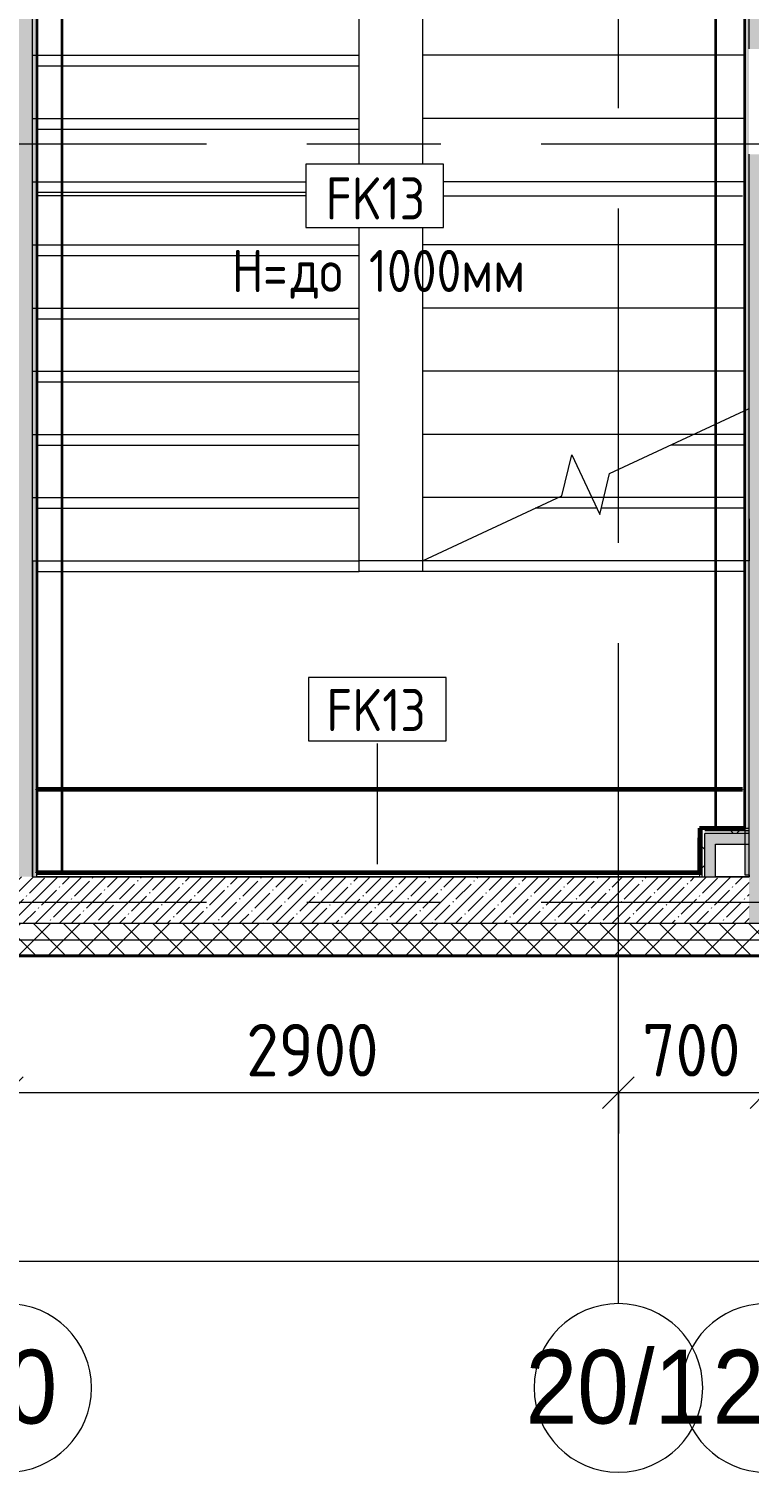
# Model space of a CAD drawing. Header units: millimetres. Extents: x 35157 to 232994, y -8553 to 29000.
# Drawn here: x 72063 to 75480, y -2706 to 4145 of the extents above; entities that cross this region are included whole.
import ezdxf

# ---------------------------------------------------------------- set-up
doc = ezdxf.new("R2010")
doc.units = ezdxf.units.MM
doc.linetypes.add('Осевая', pattern=[3175, 635, -476.25, 1587.5, -476.25])
for name, color, linetype, lineweight in [('A-ANNO-DIMS', 7, 'Continuous', 9), ('A-ANNO-DIMS-100', 7, 'Continuous', 9), ('A-DETL', 7, 'Continuous', 9), ('A-DETL-1', 7, 'Continuous', 35), ('A-WALL', 7, 'Continuous', 9), ('A-WALL-IDEN', 7, 'Continuous', 9), ('I-WALL', 7, 'Continuous', 9), ('S-STRS-1', 7, 'Continuous', 9), ('S-STRS-MBND', 7, 'Continuous', 9), ('Оси', 7, 'Continuous', 9), ('Оси-1', 7, 'Continuous', 20), ('Оси-2', 7, 'Осевая', 9)]:
    doc.layers.add(name, color=color, linetype=linetype, lineweight=lineweight)
for name, color, linetype, lineweight, true_color in [('A-WALL-1', 7, 'Continuous', 9, 0xc0c0c0), ('A-WALL-3', 5, 'Continuous', 9, 0x0000ff), ('G-ANNO-TEXT-1', 7, 'Continuous', 9, 0x3c3c3c), ('I-WALL-18', 5, 'Continuous', 50, 0x0000ff), ('I-WALL-5', 7, 'Continuous', 9, 0xc0c0c0), ('I-WALL-8', 5, 'Continuous', 53, 0x0000ff), ('S-WALL-ANLY-1', 7, 'Continuous', 5, 0x008040)]:
    doc.layers.add(name, color=color, linetype=linetype, lineweight=lineweight, true_color=true_color)
doc.styles.add('Arial', font='arial.ttf', dxfattribs={"width": 0.9, "height": 350})
doc.styles.add('GOST Common', font='GOST_Common.ttf', dxfattribs={"width": 0.9, "height": 200})
doc.styles.add('ISOCPEUR', font='isocpeur.ttf', dxfattribs={"width": 0.9, "height": 250})
doc.dimstyles.new('ISO-2_5_0_9К_БОЛЬШОЙ', dxfattribs={"dimscale": 304.8, "dimtxt": 248.995294, "dimasz": 0.492126, "dimexe": 0.393701, "dimexo": 0.984252, "dimgap": 0, "dimtad": 1, "dimdec": 0, "dimrnd": 10, "dimzin": 0, "dimdsep": 46, "dimtxsty": 'ISOCPEUR', "dimblk1": 'OBLIQUE', "dimblk2": 'OBLIQUE', "dimsah": 1, "dimcen": 0.09, "dimdle": 0.393701, "dimazin": 0, "dimtfac": 1, "dimtdec": 4, "dimtix": 1, "dimtmove": 0, "dimatfit": 3, "dimfxl": 1, "dimtvp": 1, "dimtolj": 1, "dimtzin": 0, "dimarcsym": 2})
doc.dimstyles.new('ISO-2_5_0_9К_БОЛЬШОЙ_округление', dxfattribs={"dimscale": 304.8, "dimtxt": 248.995294, "dimasz": 0.492126, "dimexe": 0.393701, "dimexo": 0, "dimgap": 0, "dimtad": 1, "dimdec": 0, "dimrnd": 10, "dimzin": 0, "dimdsep": 46, "dimtxsty": 'ISOCPEUR', "dimblk1": 'OBLIQUE', "dimblk2": 'OBLIQUE', "dimsah": 1, "dimcen": 0.09, "dimdle": 0.393701, "dimazin": 0, "dimtfac": 1, "dimtdec": 4, "dimtix": 1, "dimtmove": 0, "dimatfit": 3, "dimfxl": 1, "dimtvp": 1, "dimtolj": 1, "dimtzin": 0, "dimarcsym": 2})
pattern_1 = [(45, (0, 0), (-57.02463, 57.02463), []), (45, (57.025, 0), (-57.02463, 57.02463), [100.806, -20.161, 3.353, -16.808])]
pattern_2 = [(0, (0, 0), (121.92, 30.48), [10.058, -81.382, 10.058, -81.382, -487.68]), (0, (0, 0), (121.92, 30.48), [-182.88, 10.058, -172.822, 10.058, -81.382, -213.36]), (0, (0, 0), (121.92, 30.48), [-457.2, 10.058, -50.902, 10.058, -142.342]), (120, (45.72, 15.24), (-87.356454, 90.345817), [10.058, -81.382, 10.058, -81.382, -487.68]), (120, (45.72, 15.24), (-87.356454, 90.345817), [-182.88, 10.058, -172.822, 10.058, -81.382, -213.36]), (120, (45.72, 15.24), (-87.356454, 90.345817), [-457.2, 10.058, -50.902, 10.058, -142.342]), (240, (60.96, 76.2), (-34.563546, -120.825817), [10.058, -81.382, 10.058, -81.382, -487.68]), (240, (60.96, 76.2), (-34.563546, -120.825817), [-182.88, 10.058, -172.822, 10.058, -81.382, -213.36]), (240, (60.96, 76.2), (-34.563546, -120.825817), [-457.2, 10.058, -50.902, 10.058, -142.342])]
pattern_3 = [(45, (0, 0), (-106.06602, 106.06602), []), (135, (0, 0), (-106.06602, -106.06602), [])]

# ---------------------------------------------------------------- blocks, each defined once
blk = doc.blocks.new('Ось сетки - D8-29747960-План отделки стен 2 этажа в осях 12-23')
at = {"layer": 'Оси-1'}
for start, end in [(360, 180), (180, 360)]:
    blk.add_arc((0, 0), 4, start, end, dxfattribs=at)
blk = doc.blocks.new('DIMBLOCK27-План отделки стен 2 этажа в осях 12-23')
at = {"layer": 'A-ANNO-DIMS-100'}
for p, q in [((71960, -1098.6), (71960, -784.6)), ((74860, -1098.6), (74860, -784.6)), ((71960, -904.6), (74860, -904.6)), ((71960, -904.6), (71960, -1098.6)), ((74860, -904.6), (74860, -1098.6))]:
    blk.add_line(p, q, dxfattribs=at)
at = {"layer": 'A-ANNO-DIMS-100', "lineweight": 20}
for p, q in [((71960, -904.6), (72035, -829.6)), ((74860, -904.6), (74935, -829.6)), ((71960, -904.6), (71885, -979.6)), ((74860, -904.6), (74785, -979.6))]:
    blk.add_line(p, q, dxfattribs=at)
at = {"layer": 'A-ANNO-DIMS-100', "color": 0, "insert": (73094, -578), "char_height": 250, "width": 758.478, "attachment_point": 1, "line_spacing_factor": 1.149209, "style": 'ISOCPEUR'}
blk.add_mtext('2900', dxfattribs=at)
blk = doc.blocks.new('_Oblique')
at = {"color": 0, "linetype": 'ByBlock', "lineweight": -2}
blk.add_line((-0.5, -0.5), (0.5, 0.5), dxfattribs=at)
blk = doc.blocks.new('DIMBLOCK28-План отделки стен 2 этажа в осях 12-23')
at = {"layer": 'A-ANNO-DIMS-100'}
for p, q in [((74860, -1098.6), (74860, -784.6)), ((75560, -1098.6), (75560, -784.6)), ((74860, -904.6), (75560, -904.6)), ((74860, -904.6), (74860, -1098.6)), ((75560, -904.6), (75560, -1098.6))]:
    blk.add_line(p, q, dxfattribs=at)
at = {"layer": 'A-ANNO-DIMS-100', "lineweight": 20}
for p, q in [((74860, -904.6), (74935, -829.6)), ((75560, -904.6), (75635, -829.6)), ((74860, -904.6), (74785, -979.6)), ((75560, -904.6), (75485, -979.6))]:
    blk.add_line(p, q, dxfattribs=at)
at = {"layer": 'A-ANNO-DIMS-100', "color": 0, "insert": (74973, -578), "char_height": 250, "width": 568.858, "attachment_point": 1, "line_spacing_factor": 1.149209, "style": 'ISOCPEUR'}
blk.add_mtext('700', dxfattribs=at)
blk = doc.blocks.new('DIMBLOCK35-План отделки стен 2 этажа в осях 12-23')
at = {"layer": 'A-ANNO-DIMS-100'}
for p, q in [((38310, -1598.6), (38310, -1824.6)), ((38310, -1704.6), (38310, -1598.6)), ((84560, -1598.6), (84560, -1824.6)), ((84560, -1704.6), (84560, -1598.6)), ((38190, -1704.6), (84680, -1704.6))]:
    blk.add_line(p, q, dxfattribs=at)
at = {"layer": 'A-ANNO-DIMS-100', "lineweight": 20}
for p, q in [((38310, -1704.6), (38385, -1629.6)), ((84560, -1704.6), (84635, -1629.6)), ((38310, -1704.6), (38235, -1779.6)), ((84560, -1704.6), (84485, -1779.6))]:
    blk.add_line(p, q, dxfattribs=at)
at = {"layer": 'A-ANNO-DIMS-100', "color": 0, "insert": (61028, -1378), "char_height": 250, "width": 976.828, "attachment_point": 1, "line_spacing_factor": 1.149209, "style": 'ISOCPEUR'}
blk.add_mtext('46250', dxfattribs=at)
blk = doc.blocks.new('М_стена_0001 - Типоразмер_без рамки-25382661-План отделки стен 2 этажа в осях 12-23')
at = {"layer": 'A-WALL-IDEN'}
for p, q in [((3.258, 1.523), (-3.273, 1.523)), ((-3.273, 1.523), (-3.273, -1.477)), ((3.258, -1.477), (3.258, 1.523)), ((-3.273, -1.477), (3.258, -1.477))]:
    blk.add_line(p, q, dxfattribs=at)

msp = doc.modelspace()

# ---------------------------------------------------------------- hatches: boundary and pattern name
at = {"layer": 'A-WALL'}
h = msp.add_hatch(dxfattribs=at)
h.set_pattern_fill('FP_16', color=256, style=0, pattern_type=2)
h.set_pattern_definition([(45, (0, 0), (-70.71068, 70.71068), []), (135, (0, 0), (-70.71068, -70.71068), [])])
h.paths.add_polyline_path([(65982.4, -250), (66160, -250), (66160, -100), (65160, -100), (65160, -250), (65910, -250)])
h.paths.add_polyline_path([(75700, -250), (75700, -100), (71560, -100), (71560, -250), (74234.2, -250)])
h.paths.add_polyline_path([(53310, -250), (53310, -100), (51910, -100), (51910, -250), (53229.5, -250)])
h.paths.add_polyline_path([(44936.3, -250), (45310, -250), (45310, -100), (44936.3, -100), (44936.3, -146.3)])
h.paths.add_polyline_path([(67060, -250), (70660, -250), (70660, -100), (67060, -100), (67060, -146.3)])
h.paths.add_polyline_path([(60910, -250), (62060, -250), (62060, -100), (60910, -100), (60910, -146.3)])
h.paths.add_polyline_path([(58810, -250), (58810, -100), (58060, -100), (58060, -250), (58480.7, -250)])
h.paths.add_polyline_path([(43477.4, -250), (44036.3, -250), (44036.3, -100), (42660, -100), (42660, -250), (42727.2, -250)])
h.paths.add_polyline_path([(38976.4, -250), (39560, -250), (39560, -100), (38742.7, -100), (38742.7, -250)])
h.paths.add_polyline_path([(48728.6, -250), (48810, -250), (48810, -100), (47410, -100), (47410, -250), (47978.4, -250)])
h.paths.add_polyline_path([(57160, -250), (57160, -100), (56410, -100), (56410, -250), (56980.4, -250)])
h.paths.add_polyline_path([(38242.7, -250), (38242.7, -100), (38226.2, -100), (38226.2, -250)])
at = {"layer": 'I-WALL'}
h = msp.add_hatch(dxfattribs=at)
h.set_pattern_fill('FP_18', color=256, style=0, pattern_type=2)
h.set_pattern_definition(pattern_1)
h.paths.add_polyline_path([(71983.7, 120), (72080, 120), (72080, 7900), (71860, 7900), (71860, 120)])
h = msp.add_hatch(dxfattribs=at)
h.set_pattern_fill('FP_18', color=256, style=0, pattern_type=2)
h.set_pattern_definition(pattern_1)
h.paths.add_polyline_path([(75480, -100), (75700, -100), (75700, 3550), (75480, 3550), (75480, 120)])
h.paths.add_polyline_path([(75480, 4050), (75700, 4050), (75700, 7900), (75480, 7900), (75480, 4992.8)])
h = msp.add_hatch(dxfattribs=at)
h.set_pattern_fill('FP_63', color=256, style=0, pattern_type=2)
h.set_pattern_definition(pattern_2)
h.paths.add_polyline_path([(72100, 120), (72100, 7680), (72080, 7680), (72080, 120)])
h = msp.add_hatch(dxfattribs=at)
h.set_pattern_fill('FP_63', color=256, style=0, pattern_type=2)
h.set_pattern_definition(pattern_2)
h.paths.add_polyline_path([(75460, 130), (75480, 130), (75480, 7660), (75460, 7659), (75460, 320.9)])
h = msp.add_hatch(dxfattribs=at)
h.set_pattern_fill('FP_64', color=256, style=0, pattern_type=2)
h.set_pattern_definition(pattern_3)
h.paths.add_polyline_path([(75257.5, 120), (75257.5, 351), (75245, 350), (75245, 120)])
h = msp.add_hatch(dxfattribs=at)
h.set_pattern_fill('FP_64', color=256, style=0, pattern_type=2)
h.set_pattern_definition(pattern_3)
h.paths.add_polyline_path([(75270, 120), (75270, 351), (75257.5, 350), (75257.5, 120)])
h = msp.add_hatch(color=256, dxfattribs=at)
h.paths.add_polyline_path([(75270, 120), (75320, 120), (75320, 325), (75270, 325), (75270, 320.9)])
h.paths.add_polyline_path([(75320, 350), (75320, 351), (75270, 350)])
h = msp.add_hatch(dxfattribs=at)
h.set_pattern_fill('FP_64', color=256, style=0, pattern_type=2)
h.set_pattern_definition(pattern_3)
h.paths.add_polyline_path([(75270, 337.5), (75480, 337.5), (75480, 350), (75270, 350)])
h = msp.add_hatch(dxfattribs=at)
h.set_pattern_fill('FP_64', color=256, style=0, pattern_type=2)
h.set_pattern_definition(pattern_3)
h.paths.add_polyline_path([(75320, 325), (75480, 325), (75480, 337.5), (75270, 337.5), (75270, 325)])
msp.add_hatch(color=256, dxfattribs=at).paths.add_polyline_path([(75320, 275), (75480, 275), (75480, 325), (75320, 325), (75320, 320.9)])
h = msp.add_hatch(dxfattribs=at)
h.set_pattern_fill('FP_18', color=256, style=0, pattern_type=2)
h.set_pattern_definition(pattern_1)
h.paths.add_polyline_path([(75480, -100), (75480, 120), (71860, 120), (71860, -100), (74234.2, -100)])

# ---------------------------------------------------------------- linework, layer by layer
at = {"layer": 'A-DETL'}
for p, q in [((74030.3, 3503.2), (73377.2, 3503.2)), ((73377.2, 3503.2), (73377.2, 3203.2)), ((74030.3, 3203.2), (74030.3, 3503.2)), ((73377.2, 3353.2), (72105.9, 3353.2)), ((74030.3, 3353.2), (74932.2, 3353.2)), ((74030.3, 3353.2), (75449, 3353.2)), ((73377.2, 3203.2), (74030.3, 3203.2))]:
    msp.add_line(p, q, dxfattribs=at)
at = {"layer": 'A-DETL-1'}
for p, q in [((72100, 7659), (72100, 140)), ((75320, 7650), (75320, 350)), ((75460, 350), (75460, 7659)), ((72220, 140), (72220, 7595))]:
    msp.add_line(p, q, dxfattribs=at)
at = {"layer": 'A-WALL'}
for p, q in [((72080, 120), (72080, 7680)), ((75480, 4050), (75480, 7680)), ((75480, 130), (75480, 3550)), ((75245, 351), (75245, 350)), ((75257.5, 120), (75257.5, 351)), ((75270, 351), (75270, 350)), ((75320, 351), (75320, 350)), ((75480, 337.5), (75270, 337.5)), ((75270, 120), (75270, 325)), ((75480, 325), (75270, 325)), ((72080, 120), (72100, 120)), ((75245, 120), (75320, 120)), ((71560, -100), (75700, -100)), ((71560, -250), (75850, -250)), ((71560, -253), (75853, -253))]:
    msp.add_line(p, q, dxfattribs=at)
at = {"layer": 'A-WALL-1'}
msp.add_line((66160, -258), (75858, -258), dxfattribs=at)
at = {"layer": 'A-WALL-3'}
msp.add_line((75245, 305), (75245, 350), dxfattribs=at)
at = {"layer": 'A-WALL-IDEN'}
msp.add_line((73716.5, 180.2), (73716.5, 752.1), dxfattribs=at)
at = {"layer": 'I-WALL-18'}
for p, q in [((72101, 140), (72101.4, 140)), ((72101, 139), (72101, 140)), ((72101.4, 139), (72101, 139))]:
    msp.add_line(p, q, dxfattribs=at)
at = {"layer": 'I-WALL-5'}
for p, q in [((72100, 120), (72100, 7659)), ((75460, 7659), (75460, 130)), ((75480, 350), (75320, 350)), ((75320, 120), (75320, 275)), ((75320, 275), (75480, 275)), ((75245, 120), (72100, 120)), ((75245, 130), (75245, 120)), ((75480, 120), (75320, 120)), ((75460, 130), (75480, 130)), ((75480, 130), (75480, 120))]:
    msp.add_line(p, q, dxfattribs=at)
at = {"layer": 'I-WALL-8'}
for p, q in [((75449, 536), (72100, 536)), ((72100, 536), (72100, 535)), ((72100, 535), (75449, 535)), ((75449, 535), (75449, 536)), ((75244, 351), (75244, 140)), ((75459, 351), (75244, 351)), ((75320, 350), (75459, 350)), ((75459, 350), (75459, 351)), ((75245, 130), (75245, 305)), ((75244, 140), (72101.4, 140)), ((72101.4, 140), (72101.4, 139)), ((72101.4, 139), (75244, 139)), ((75244, 139), (75244, 130)), ((75244, 130), (75245, 130))]:
    msp.add_line(p, q, dxfattribs=at)
at = {"layer": 'S-STRS-1'}
for p, q in [((73930, 4320), (73930, 4020)), ((73630, 3969.7), (73630, 4269.7)), ((73930, 4020), (73930, 3720)), ((75460, 4020), (73930, 4020)), ((75460, 4020), (73930, 4020)), ((72100, 3969.7), (73630, 3969.7)), ((72100, 3969.7), (73630, 3969.7)), ((73630, 3669.7), (73630, 3969.7)), ((73930, 3720), (73930, 3503.2)), ((75460, 3720), (73930, 3720)), ((75460, 3720), (73930, 3720)), ((72100, 3669.7), (73630, 3669.7)), ((72100, 3669.7), (73630, 3669.7)), ((73630, 3503.2), (73630, 3669.7)), ((72100, 3369.7), (73377.2, 3369.7)), ((72100, 3369.7), (73377.2, 3369.7)), ((75460, 3420), (74030.3, 3420)), ((75460, 3420), (74030.3, 3420)), ((73630, 3069.7), (73630, 3203.2)), ((73930, 3203.2), (73930, 3120)), ((73930, 3120), (73930, 2820)), ((75460, 3120), (73930, 3120)), ((75460, 3120), (73930, 3120)), ((72100, 3069.7), (73630, 3069.7)), ((72100, 3069.7), (73630, 3069.7)), ((73630, 2769.7), (73630, 3069.7)), ((73930, 2820), (73930, 2520)), ((75460, 2820), (73930, 2820)), ((75460, 2820), (73930, 2820)), ((72100, 2769.7), (73630, 2769.7)), ((72100, 2769.7), (73630, 2769.7)), ((73630, 2469.7), (73630, 2769.7)), ((72100, 2469.7), (73630, 2469.7)), ((72100, 2469.7), (73630, 2469.7)), ((73630, 2169.7), (73630, 2469.7)), ((73930, 2520), (73930, 2220)), ((75460, 2520), (73930, 2520)), ((75460, 2520), (73930, 2520)), ((73930, 2220), (73930, 1920)), ((75216.7, 2220), (73930, 2220)), ((75216.7, 2220), (73930, 2220)), ((72100, 2169.7), (73630, 2169.7)), ((72100, 2169.7), (73630, 2169.7)), ((73630, 1869.7), (73630, 2169.7)), ((75460, 2169.7), (75108.9, 2169.7)), ((75460, 2169.7), (75108.9, 2169.7)), ((73930, 1920), (73930, 1620)), ((74573.4, 1920), (73930, 1920)), ((74573.4, 1920), (73930, 1920)), ((74790.5, 1920), (74733.6, 1920)), ((74790.5, 1920), (74733.6, 1920)), ((72100, 1869.7), (73630, 1869.7)), ((72100, 1869.7), (73630, 1869.7)), ((73630, 1569.7), (73630, 1869.7)), ((74757.1, 1869.7), (74465.5, 1869.7)), ((74757.1, 1869.7), (74465.5, 1869.7)), ((75460, 1869.7), (74778.3, 1869.7)), ((75460, 1869.7), (74778.3, 1869.7)), ((73930, 1620), (73930, 1569.7)), ((72100, 1569.7), (73630, 1569.7)), ((72100, 1569.7), (73630, 1569.7)), ((73930, 1569.7), (73630, 1569.7)), ((75460, 1569.7), (73930, 1569.7)), ((75460, 1569.7), (73930, 1569.7))]:
    msp.add_line(p, q, dxfattribs=at)
at = {"layer": 'S-STRS-MBND'}
for p, q in [((72080, 1620), (72080, 5520)), ((73630, 3503.2), (73630, 5520)), ((72080, 4020), (73630, 4020)), ((72080, 4020), (73630, 4020)), ((72080, 3720), (73630, 3720)), ((72080, 3720), (73630, 3720)), ((72080, 3420), (73377.2, 3420)), ((72080, 3420), (73377.2, 3420)), ((73630, 1620), (73630, 3203.2)), ((72080, 3120), (73630, 3120)), ((72080, 3120), (73630, 3120)), ((72080, 2820), (73630, 2820)), ((72080, 2820), (73630, 2820)), ((72080, 2520), (73630, 2520)), ((72080, 2520), (73630, 2520)), ((74818.3, 2034.2), (75480, 2342.8)), ((72080, 2220), (73630, 2220)), ((72080, 2220), (73630, 2220)), ((75460, 2220), (75216.7, 2220)), ((75460, 2220), (75216.7, 2220)), ((74591.7, 1928.6), (74639, 2123)), ((74639, 2123), (74771, 1839.8)), ((74771, 1839.8), (74818.3, 2034.2)), ((72080, 1920), (73630, 1920)), ((72080, 1920), (73630, 1920)), ((73930, 1620), (74591.7, 1928.6)), ((74733.6, 1920), (74573.4, 1920)), ((74733.6, 1920), (74573.4, 1920)), ((75460, 1920), (74790.5, 1920)), ((75460, 1920), (74790.5, 1920)), ((75480, 1820), (75480, 1620)), ((72080, 1620), (72080, 120)), ((72080, 1620), (73630, 1620)), ((72080, 1620), (73630, 1620)), ((73930, 1620), (73630, 1620)), ((75480, 1620), (73930, 1620)), ((75480, 1620), (73930, 1620)), ((75480, 120), (75480, 1620)), ((72080, 120), (75480, 120))]:
    msp.add_line(p, q, dxfattribs=at)
at = {"layer": 'S-WALL-ANLY-1'}
msp.add_line((71560, -179), (75779, -179), dxfattribs=at)
at = {"layer": 'Оси'}
msp.add_line((74860, -1906.3), (74860, 593.7), dxfattribs=at)
at = {"layer": 'Оси-2'}
for p, q in [((74860, 593.7), (74860, 24898.1)), ((38456.8, 3600), (82200, 3600)), ((38456.8, 0), (82200, 0))]:
    msp.add_line(p, q, dxfattribs=at)

# ---------------------------------------------------------------- block references
at = {"layer": 'A-WALL-IDEN', "xscale": 99.99999999999993, "yscale": 99.99999999999993, "zscale": 99.99999999999993}
msp.add_blockref('М_стена_0001 - Типоразмер_без рамки-25382661-План отделки стен 2 этажа в осях 12-23', (73717.3, 913.6), dxfattribs=at)
at = {"layer": 'Оси-1', "xscale": 99.99999999999993, "yscale": 99.99999999999993, "zscale": 99.99999999999993}
for p in [(71960, -2306.3), (74860, -2306.3), (75560, -2306.3)]:
    msp.add_blockref('Ось сетки - D8-29747960-План отделки стен 2 этажа в осях 12-23', p, dxfattribs=at)

# ---------------------------------------------------------------- texts
at = {"layer": 'A-WALL-IDEN', "insert": (73474.5, 1011.7), "char_height": 200, "width": 598.861, "attachment_point": 1, "style": 'GOST Common'}
msp.add_mtext('FK13', dxfattribs=at)
at = {"layer": 'G-ANNO-TEXT-1', "char_height": 200, "attachment_point": 1, "style": 'GOST Common'}
for s, insert, width in [('FK13', (73471.3, 3440.3), 598.861), ('\\fGOST Common|b0|i0|c204|p34|;\\W.9;Н', (73024.8, 3096.3), 180.38), (' 1000', (73566.5, 3096.3), 663.797), ('\\fGOST Common|b0|i0|c204|p34|;\\W.9;=', (73173.6, 3096.3), 158.734), ('до', (73304.6, 3096.3), 317.468), ('мм', (74114.2, 3096.3), 360.759)]:
    msp.add_mtext(s, dxfattribs=dict(at, insert=insert, width=width))
at = {"layer": 'Оси', "char_height": 350, "attachment_point": 1, "style": 'Arial'}
for s, insert, width in [('20', (71707.4, -2125.6), 606.076), ('20/1', (74419.7, -2125.6), 1060.633), ('21', (75307.4, -2125.6), 606.076)]:
    msp.add_mtext(s, dxfattribs=dict(at, insert=insert, width=width))

# ---------------------------------------------------------------- dimensions: what is measured, and where the dimension line sits
at = {"layer": 'A-ANNO-DIMS'}
for base, p1, p2, dimstyle, override, picture, middle in [((74860, -904.6), (71960, -798.6), (74860, -798.6), 'ISO-2_5_0_9К_БОЛЬШОЙ', {"dimpost": '<>', "dimfxl": 2900}, 'DIMBLOCK27-План отделки стен 2 этажа в осях 12-23', (73410, -779.6)), ((75560, -904.6), (74860, -798.6), (75560, -798.6), 'ISO-2_5_0_9К_БОЛЬШОЙ', {"dimpost": '<>', "dimfxl": 700}, 'DIMBLOCK28-План отделки стен 2 этажа в осях 12-23', (75210, -779.6)), ((84560, -1704.6), (38310, -1598.6), (84560, -1598.6), 'ISO-2_5_0_9К_БОЛЬШОЙ_округление', {"dimpost": '<>', "dimfxl": 46250}, 'DIMBLOCK35-План отделки стен 2 этажа в осях 12-23', (61435, -1579.6))]:
    dim = msp.add_linear_dim(base=base, p1=p1, p2=p2, dimstyle=dimstyle, override=override, dxfattribs=at)
    dim.commit()
    dim.dimension.update_dxf_attribs({"geometry": picture, "text_midpoint": middle})

doc.saveas('drawing.dxf')
